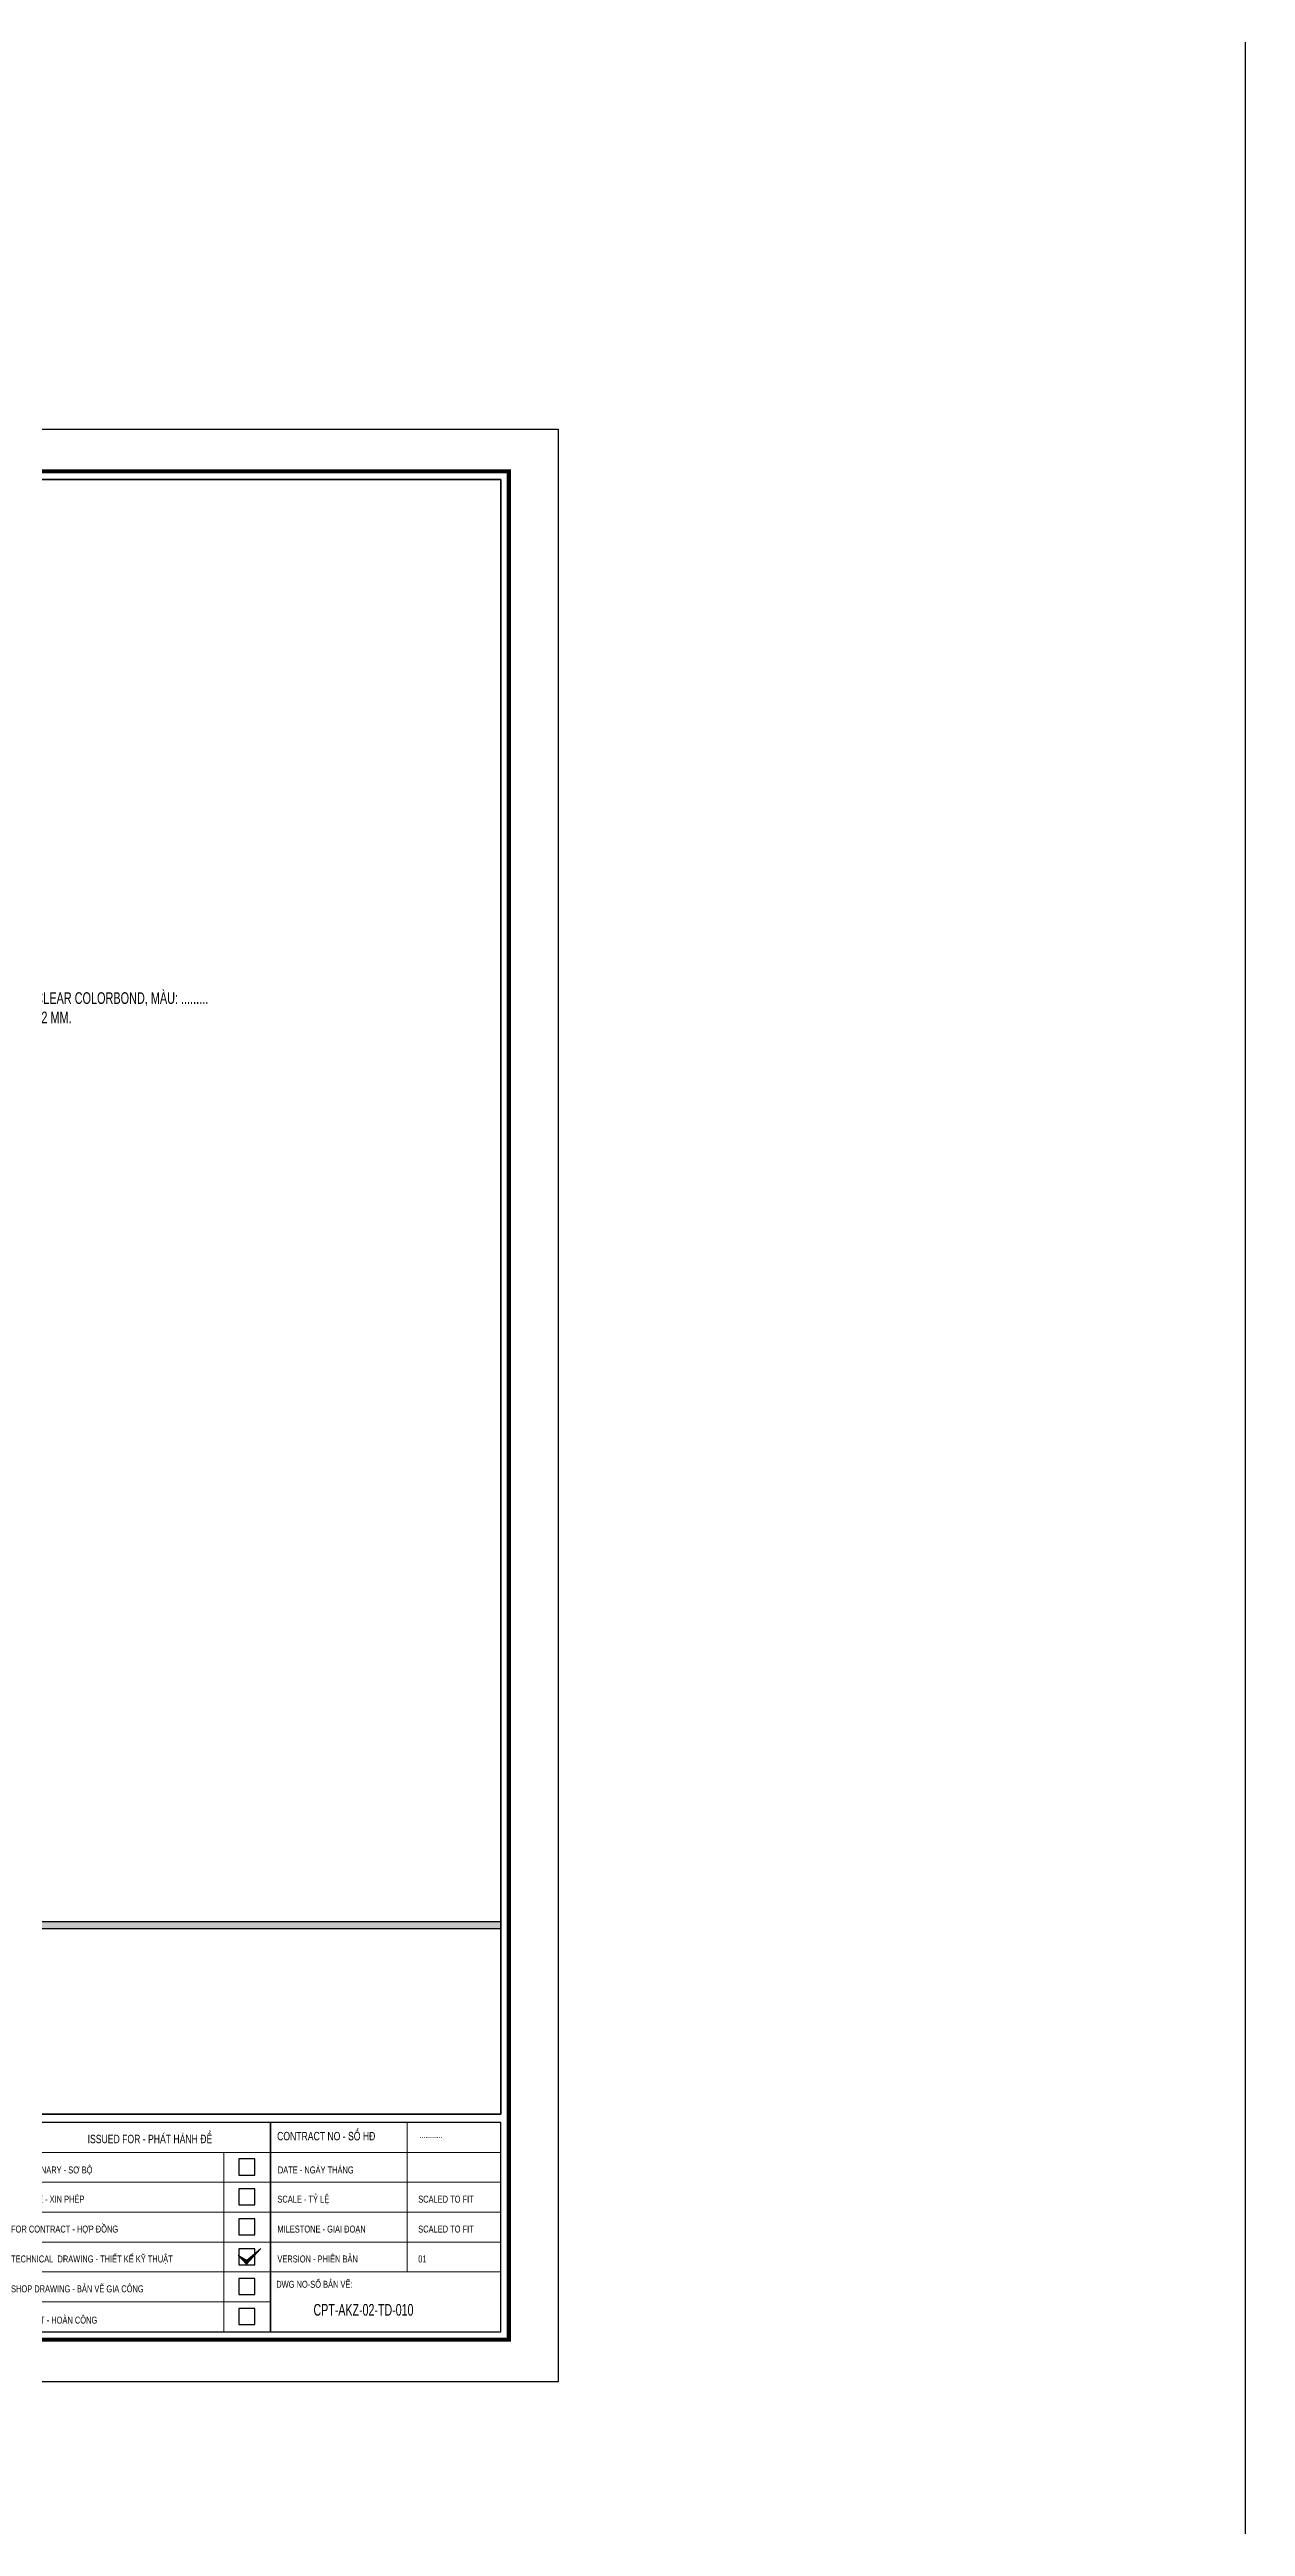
# Model space of a CAD drawing. Header units: inches. Extents: x 315041 to 662841, y -45540 to -35018.
# Drawn here: x 335440 to 335697, y -36083 to -35551 of the extents above; entities that cross this region are included whole.
import ezdxf
from ezdxf.enums import TextEntityAlignment as Align

# ---------------------------------------------------------------- set-up
doc = ezdxf.new("R2010")
doc.units = ezdxf.units.IN
doc.header["$MEASUREMENT"] = 0
for name, color, linetype in [('2', 2, 'Continuous'), ('3', 3, 'Continuous'), ('7', 7, 'Continuous'), ('BAO KHUNG', 31, 'Continuous'), ('Fast RSQ_A2 Frame$0$Khung ten', 4, 'Continuous')]:
    doc.layers.add(name, color=color, linetype=linetype)
doc.layers.add('Cover text', color=7, linetype='Continuous', true_color=0x52370f)
for name, color, linetype, lineweight in [('DETAIL$0$S-Dim', 8, 'Continuous', 20), ('DETAIL$0$S-Hatch', 8, 'Continuous', 13), ('S-Hatch', 8, 'Continuous', 9)]:
    doc.layers.add(name, color=color, linetype=linetype, lineweight=lineweight)
doc.styles.add('ST1H', font='vnshxh.shx', dxfattribs={"width": 0.7})
doc.styles.get("Standard").update_dxf_attribs({"font": 'VHARIALN.TTF'})
doc.styles.add('style2', font='VHAVANI.TTF')
doc.styles.add('TIEU DE', font='VHARIALN.TTF', dxfattribs={"width": 0.8})

# ---------------------------------------------------------------- blocks, each defined once
blk = doc.blocks.new('DETAIL$0$MARK')
at = {"layer": 'DETAIL$0$S-Hatch', "linetype": 'Continuous'}
h = blk.add_hatch(dxfattribs=at)
h.set_pattern_fill('ANSI31', color=256, scale=50, style=0)
h.paths.add_polyline_path([(1667850, -1156933), (1667909, -1156997), (1668012, -1156885), (1667913, -1156967)])
at = {"layer": 'DETAIL$0$S-Dim', "linetype": 'Continuous'}
blk.add_lwpolyline([(1667850, -1156933), (1667909, -1156997), (1668012, -1156885), (1667913, -1156967), (1667850, -1156933)], dxfattribs=at)
blk = doc.blocks.new('A$C75D82031')
at = {"layer": '2', "color": 157, "linetype": 'Continuous'}
blk.add_lwpolyline([(0, 420), (594, 420), (594, 0), (0, 0)], close=True, dxfattribs=at)
at = {"layer": '7', "color": 147, "linetype": 'Continuous'}
blk.add_lwpolyline([(12.33, 57.61), (581.67, 57.61), (581.67, 409.19), (12.33, 409.19)], close=True, dxfattribs=at)
at = {"layer": 'BAO KHUNG', "color": 167, "linetype": 'Continuous', "const_width": 0.871}
blk.add_lwpolyline([(10.59, 9.07), (583.41, 9.07), (583.41, 410.93), (10.59, 410.93)], close=True, dxfattribs=at)
at = {"layer": 'BAO KHUNG', "color": 7}
for points in [[(474.14, 10.81), (532.16, 10.81), (532.16, 55.81), (474.14, 55.81)], [(532.16, 10.81), (581.67, 10.81), (581.67, 55.81), (532.16, 55.81)]]:
    blk.add_lwpolyline(points, close=True, dxfattribs=at)
at = {"layer": 'Fast RSQ_A2 Frame$0$Khung ten', "color": 7, "ltscale": 1000}
for points in [[(525.34, 44.51), (528.78, 44.51), (528.78, 47.96), (525.34, 47.96)], [(525.34, 38.09), (528.78, 38.09), (528.78, 41.53), (525.34, 41.53)], [(525.34, 31.66), (528.78, 31.66), (528.78, 35.1), (525.34, 35.1)], [(525.34, 25.23), (528.78, 25.23), (528.78, 28.67), (525.34, 28.67)], [(525.34, 18.8), (528.78, 18.8), (528.78, 22.24), (525.34, 22.24)], [(525.34, 12.37), (528.78, 12.37), (528.78, 15.81), (525.34, 15.81)]]:
    blk.add_lwpolyline(points, close=True, dxfattribs=at)
at = {"layer": 'S-Hatch'}
for p, q in [((561.54, 55.81), (561.54, 23.67)), ((474.14, 49.38), (532.16, 49.38)), ((522.13, 10.81), (522.13, 49.38)), ((532.16, 49.38), (581.67, 49.38)), ((474.14, 42.95), (532.16, 42.95)), ((532.16, 42.95), (581.67, 42.95)), ((474.14, 36.52), (532.16, 36.52)), ((532.16, 36.52), (581.67, 36.52)), ((474.14, 30.1), (532.16, 30.1)), ((532.16, 30.1), (581.67, 30.1)), ((474.14, 23.67), (532.16, 23.67)), ((532.16, 23.67), (581.67, 23.67)), ((474.14, 17.24), (532.16, 17.24))]:
    blk.add_line(p, q, dxfattribs=at)
at = {"layer": 'DETAIL$0$S-Dim', "linetype": 'Continuous', "xscale": 0.02999999996973202, "yscale": 0.02999999996973202, "zscale": 0.02999999996973202}
blk.add_blockref('DETAIL$0$MARK', (-49510.32, 34735.23), dxfattribs=at)
at = {"layer": 'BAO KHUNG', "color": 7, "linetype": 'Continuous', "width": 0.9}
blk.add_text('ISSUED FOR - PHÁT HÀNH ĐỂ ', height=1.8, dxfattribs=at).set_placement((506.46, 51.36), align=Align.CENTER)
blk.add_text('CONTRACT NO - Sè H§', height=1.8, dxfattribs=at).set_placement((533.57, 51.98))
at = {"layer": 'BAO KHUNG', "color": 109, "linetype": 'Continuous', "style": 'style2', "width": 0.8}
blk.add_text('...........', height=1.5, dxfattribs=at).set_placement((564.21, 52.44))
at = {"layer": 'Cover text', "linetype": 'Continuous', "style": 'style2', "width": 0.8}
for s, p in [('PRELIMINARY - S¥ Bé', (476.33, 44.85)), ('date - NGµY TH¸NG', (533.72, 44.85)), ('LISENCE - XIN PHÐP', (476.33, 38.57)), ('scale - tû lÖ', (533.63, 38.57)), ('scaled to fit', (563.92, 38.57)), ('FOR CONTRACT - HîP §åNG', (476.33, 32.14)), ('MILESTONE - GIAI §O¹N', (533.63, 32.14)), ('scaled to fit', (563.92, 32.14)), ('TECHNICAL  DRAWING - THIÕT KÕ Kü THUËT', (476.33, 25.71)), ('VERSION - PHI£N B¶N', (533.63, 25.71)), ('01', (563.92, 25.71)), ('%%u%%udwg no-sè b¶n vÏ:', (533.38, 20.26)), ('SHOP DRAWING - B¶N VÏ GIA C¤NG', (476.33, 19.28)), ('AS-BUILT - HOµN C¤NG', (476.33, 12.56))]:
    blk.add_text(s, height=1.5, dxfattribs=at).set_placement(p)

msp = doc.modelspace()

# ---------------------------------------------------------------- hatches: boundary and pattern name
h = msp.add_hatch()
h.set_pattern_fill('AR-CONC', color=8, scale=0.25, style=0)
h.set_pattern_definition([(130, (658811.2835, 2775.74), (-1.7931504565, -0.1568803375), [0.1875, -2.0625]), (185, (658811.2835, 2775.74), (0.346878334, 1.880480334), [0.15, -1.65]), (79.5486, (658811.1341, 2775.727), (-1.446273454, 1.723598855), [0.159350475, -1.75285528]), (133.8158, (658811.2835, 2776.24), (-2.668102622, -0.413797536), [0.28125, -3.09375]), (83.3644, (658811.0612, 2776.2055), (-2.336656764, 2.435294677), [0.23902572, -2.6292825]), (188.8158, (658811.2835, 2776.24), (-2.336654863, 2.435296502), [0.225, -2.475]), (159, (658811.0335, 2776.115), (-1.49226763, -1.0065472267), [0.1875, -2.0625]), (214, (658811.0335, 2776.115), (-0.60828833, 1.812875113), [0.15, -1.65]), (108.5486, (658810.9092, 2776.0311), (-2.100556571, 0.806326242), [0.159350475, -1.75285528]), (142.5, (658811.28355, 2775.74), (-0.0303996383, 0.8322346346), [0, -1.63, 0, -1.675, 0, -1.65625]), (172.5, (658811.28355, 2775.74), (-0.6576738436, 0.9860292797), [0, -0.955, 0, -1.5925, 0, -0.63125]), (212.5, (658811.84105, 2775.74), (-1.3345560904, -0.0563871793), [0, -0.625, 0, -1.95, 0, -2.5875]), (222.5, (658812.091, 2775.74), (-1.4579654234, 0.250262456), [0, -0.8125, 0, -1.295, 0, -1.8375])])
h.paths.add_polyline_path([(335383.4403, -35951.7317), (335383.4403, -35954.7317), (335384.9403, -35954.7317), (335537.1113, -35954.7317), (335537.1113, -35953.2317), (335384.9403, -35953.2317), (335384.9403, -35950.2317), (335383.4403, -35950.2317), (335252.4399, -35950.2317), (335252.4399, -35951.7317)])

# ---------------------------------------------------------------- linework, layer by layer
at = {"color": 8}
for points in [[(335697.3238, -35017.8068), (329510.1822, -35017.8068), (329510.1822, -38896.4843), (335697.3238, -38896.4843)], [(334967.7734, -35643.0427), (335537.1113, -35643.0427), (335537.1113, -35994.6225), (334967.7734, -35994.6225)], [(335383.4403, -35951.7317), (335383.4403, -35954.7317), (335384.9403, -35954.7317), (335537.1113, -35954.7317), (335537.1113, -35953.2317), (335384.9403, -35953.2317), (335384.9403, -35950.2317), (335383.4403, -35950.2317), (335252.4399, -35950.2317), (335252.4399, -35951.7317)]]:
    msp.add_lwpolyline(points, close=True, dxfattribs=at)

# ---------------------------------------------------------------- block references
at = {"color": 1}
msp.add_blockref('A$C75D82031', (334955.4424, -36052.2326), dxfattribs=at)

# ---------------------------------------------------------------- texts
at = {"color": 3, "ltscale": 0.5, "style": 'TIEU DE', "width": 0.8}
msp.add_attdef('CPT-AKZ-02-TD-010', text='KC-01', height=2.5, dxfattribs=at).set_placement((335507.5855, -36036.7176), align=Align.MIDDLE_CENTER)

# ---------------------------------------------------------------- next in the draw order: texts
at = {"layer": '3', "insert": (335406.1706, -35756.9339), "char_height": 2.5, "attachment_point": 4, "style": 'ST1H', "bg_fill": 2}
msp.add_mtext('\\A1;t«n TH¦NG nhµ x\xadëng: CLEAR COLORBOND, mµu: .........\\PLo¹i : 05 SãNG CN, dµy: 0.42 mm.', dxfattribs=at)

doc.saveas('drawing.dxf')
